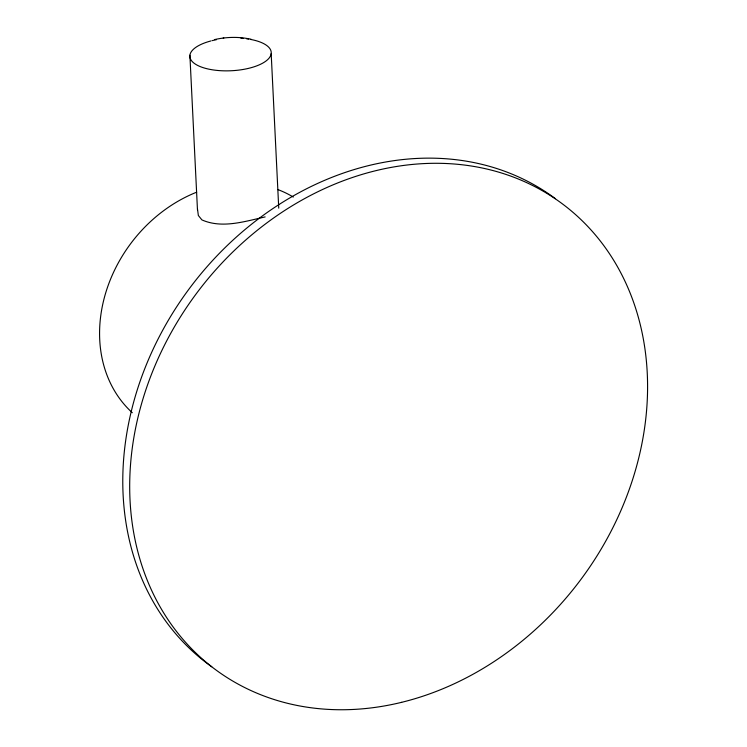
<?xml version="1.0" encoding="UTF-8"?>
<svg xmlns="http://www.w3.org/2000/svg" width="747" height="747" viewBox="0 0 747 747"><rect width="100%" height="100%" fill="white"/><g stroke="black" fill="none" stroke-linecap="round" stroke-linejoin="round"><path stroke-width="1.12" d="M265.148 216.919C244.727 221.429 222.102 228.843 201.914 219.907L198.347 215.5L197.553 209.384M214.66 39.563C226.612 36.874 239.115 36.603 251.095 39.255M223.213 38.004L223.811 37.957M271.189 53.663L278.743 208.161M189.897 55.241L197.46 209.748M211.746 666.772A290.378 239.572 -53.2 0 1 187.983 290.443A290.378 239.572 -53.2 0 1 555.423 198.674M132.303 412.717A135.002 111.378 -53.2 0 1 105.318 294.169A135.002 111.378 -53.2 0 1 196.666 192.184M278.043 189.645A135.002 111.378 -53.2 0 1 293.291 197.049M250.749 39.451A40.749 16.313 -2.8 0 1 261.609 63.728A40.749 16.313 -2.8 0 1 199.029 66.081A40.749 16.313 -2.8 0 1 210.943 40.945M212.111 40.646A40.749 16.313 -2.8 0 1 216.453 39.712M240.917 38.237A40.749 16.313 -2.8 0 1 243.177 38.405M246.491 38.769A40.749 16.313 -2.8 0 1 248.658 39.087M401.634 702.32A290.378 239.572 -53.2 0 0 606.134 248.835A290.378 239.572 -53.2 0 0 158.14 358.485A290.378 239.572 -53.2 0 0 401.634 702.32"/></g></svg>
